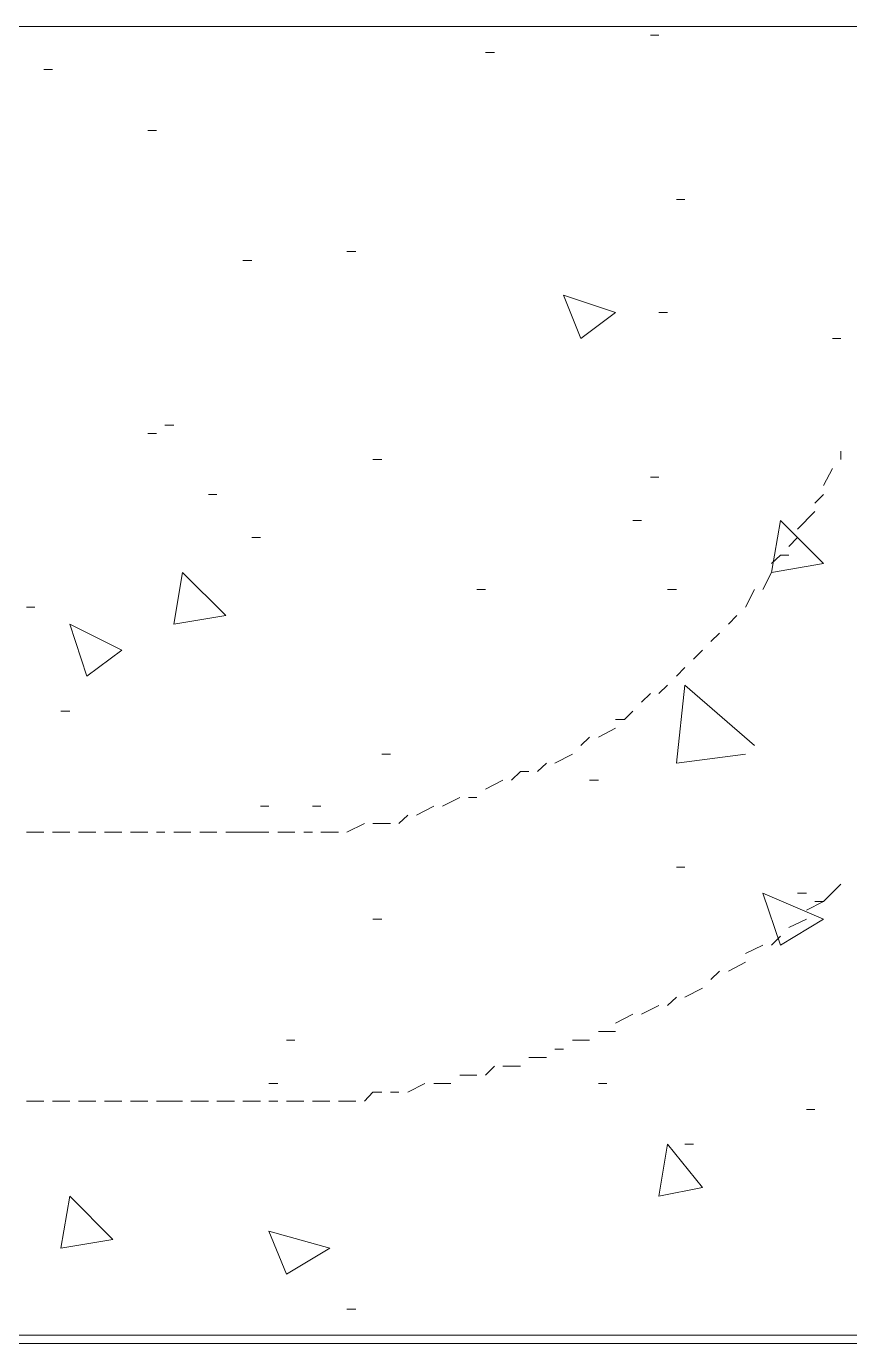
# Model space of a CAD drawing. Header units: inches. Extents: x 0.2 to 10.8, y 0.5 to 8.
# Drawn here: x 8.9167 to 9.075, y 4.4117 to 4.665 of the extents above; entities that cross this region are included whole.
import ezdxf

# ---------------------------------------------------------------- set-up
doc = ezdxf.new("R2010")
doc.units = ezdxf.units.IN
doc.header["$MEASUREMENT"] = 0
doc.layers.add('PDF_Geometry', color=7, linetype='Continuous')

msp = doc.modelspace()

# ---------------------------------------------------------------- linework, layer by layer
at = {"layer": 'PDF_Geometry', "lineweight": 13}
for points in [[(9.515, 4.665), (8.38, 4.665)], [(9.03667, 4.66333), (9.03833, 4.66333)], [(9.005, 4.66), (9.00667, 4.66)], [(8.92, 4.65667), (8.92167, 4.65667)], [(8.94, 4.645), (8.94167, 4.645)], [(9.04167, 4.63167), (9.04333, 4.63167)], [(8.97833, 4.62167), (8.98, 4.62167)], [(8.95833, 4.62), (8.96, 4.62)], [(9.03, 4.61), (9.02, 4.61333)], [(9.02333, 4.605), (9.02, 4.61333)], [(9.03, 4.61), (9.02333, 4.605)], [(9.03833, 4.61), (9.04, 4.61)], [(9.07167, 4.605), (9.07333, 4.605)], [(8.94333, 4.58833), (8.945, 4.58833)], [(8.94, 4.58667), (8.94167, 4.58667)], [(8.98333, 4.58167), (8.985, 4.58167)], [(9.03667, 4.57833), (9.03833, 4.57833)], [(8.95167, 4.575), (8.95333, 4.575)], [(9.03333, 4.57), (9.035, 4.57)], [(9.06, 4.56), (9.06167, 4.57)], [(9.07, 4.56167), (9.06167, 4.57)], [(8.96, 4.56667), (8.96167, 4.56667)], [(8.945, 4.55), (8.94667, 4.56)], [(8.955, 4.55167), (8.94667, 4.56)], [(9.07, 4.56167), (9.06, 4.56)], [(9.00333, 4.55667), (9.005, 4.55667)], [(9.04, 4.55667), (9.04167, 4.55667)], [(8.91667, 4.55333), (8.91833, 4.55333)], [(8.935, 4.545), (8.925, 4.55)], [(8.92833, 4.54), (8.925, 4.55)], [(8.955, 4.55167), (8.945, 4.55)], [(8.935, 4.545), (8.92833, 4.54)], [(9.04167, 4.52333), (9.04333, 4.53833)], [(9.05667, 4.52667), (9.04333, 4.53833)], [(8.92333, 4.53333), (8.925, 4.53333)], [(8.985, 4.525), (8.98667, 4.525)], [(9.055, 4.525), (9.04167, 4.52333)], [(9.025, 4.52), (9.02667, 4.52)], [(8.96167, 4.515), (8.96333, 4.515)], [(8.97167, 4.515), (8.97333, 4.515)], [(9.04167, 4.50333), (9.04333, 4.50333)], [(9.07, 4.49333), (9.05833, 4.49833)], [(9.06167, 4.48833), (9.05833, 4.49833)], [(9.065, 4.49833), (9.06667, 4.49833)], [(9.06833, 4.49667), (9.07, 4.49667)], [(8.98333, 4.49333), (8.985, 4.49333)], [(9.07, 4.49333), (9.06167, 4.48833)], [(8.96667, 4.47), (8.96833, 4.47)], [(8.96333, 4.46167), (8.965, 4.46167)], [(9.02667, 4.46167), (9.02833, 4.46167)], [(9.06667, 4.45667), (9.06833, 4.45667)], [(9.03833, 4.44), (9.04, 4.45)], [(9.04667, 4.44167), (9.04, 4.45)], [(9.04333, 4.45), (9.045, 4.45)], [(9.04667, 4.44167), (9.03833, 4.44)], [(8.92333, 4.43), (8.925, 4.44)], [(8.93333, 4.43167), (8.925, 4.44)], [(8.975, 4.43), (8.96333, 4.43333)], [(8.96667, 4.425), (8.96333, 4.43333)], [(8.93333, 4.43167), (8.92333, 4.43)], [(8.975, 4.43), (8.96667, 4.425)], [(8.97833, 4.41833), (8.98, 4.41833)], [(9.01333, 4.41167), (9.015, 4.41167)]]:
    msp.add_lwpolyline(points, dxfattribs=at)
at = {"layer": 'PDF_Geometry', "lineweight": 9}
for points in [[(9.07333, 4.58167), (9.07333, 4.58333)], [(9.07, 4.57667), (9.07167, 4.58)], [(9.06833, 4.57333), (9.07, 4.575)], [(9.065, 4.56833), (9.06833, 4.57167)], [(9.06333, 4.565), (9.065, 4.56667)], [(9.06, 4.56167), (9.06167, 4.56333), (9.06333, 4.56333)], [(9.05833, 4.55667), (9.06, 4.56)], [(9.055, 4.55333), (9.05667, 4.55667)], [(9.05167, 4.55), (9.05333, 4.55167)], [(9.04833, 4.54667), (9.05, 4.54833)], [(9.045, 4.54333), (9.04667, 4.545)], [(9.04167, 4.54), (9.04333, 4.54167)], [(9.03833, 4.53667), (9.04, 4.53833)], [(9.035, 4.535), (9.03667, 4.53667)], [(9.03, 4.53167), (9.03167, 4.53167), (9.03333, 4.53333)], [(9.02667, 4.52833), (9.03, 4.53)], [(9.02333, 4.52667), (9.025, 4.52833)], [(9.01833, 4.52333), (9.02167, 4.525)], [(9.015, 4.52167), (9.01667, 4.52333)], [(9.005, 4.51833), (9.00833, 4.52)], [(9.01, 4.52), (9.01167, 4.52167), (9.01333, 4.52167)], [(8.99167, 4.51333), (8.995, 4.515)], [(8.99667, 4.515), (9, 4.51667)], [(9.00167, 4.51667), (9.00333, 4.51667)], [(8.98833, 4.51167), (8.99, 4.51333)], [(8.92, 4.51), (8.91667, 4.51)], [(8.925, 4.51), (8.92167, 4.51)], [(8.93, 4.51), (8.92667, 4.51)], [(8.935, 4.51), (8.93167, 4.51)], [(8.94, 4.51), (8.93667, 4.51)], [(8.94333, 4.51), (8.94167, 4.51)], [(8.94833, 4.51), (8.945, 4.51)], [(8.95333, 4.51), (8.95, 4.51)], [(8.95833, 4.51), (8.955, 4.51)], [(8.95833, 4.51), (8.96333, 4.51)], [(8.965, 4.51), (8.96833, 4.51)], [(8.97, 4.51), (8.97167, 4.51)], [(8.97333, 4.51), (8.97667, 4.51)], [(8.97833, 4.51), (8.98167, 4.51167)], [(8.98333, 4.51167), (8.98667, 4.51167)], [(9.07, 4.49667), (9.07333, 4.5)], [(9.06667, 4.495), (9.07, 4.49667)], [(9.06333, 4.49167), (9.06667, 4.49333)], [(9.06, 4.48833), (9.06167, 4.49)], [(9.055, 4.48667), (9.05833, 4.48833)], [(9.05167, 4.48333), (9.055, 4.485)], [(9.04833, 4.48167), (9.05, 4.48333)], [(9.04333, 4.47833), (9.04667, 4.48)], [(9.035, 4.475), (9.03833, 4.47667)], [(9.04, 4.47667), (9.04167, 4.47833)], [(9.03, 4.47333), (9.03333, 4.475)], [(9.02667, 4.47167), (9.03, 4.47167)], [(9.02167, 4.47), (9.02333, 4.47), (9.025, 4.47)], [(9.01333, 4.46667), (9.01667, 4.46667)], [(9.01833, 4.46833), (9.02, 4.46833)], [(9.005, 4.46333), (9.00667, 4.465)], [(9.00833, 4.465), (9.01, 4.465), (9.01167, 4.465)], [(8.99, 4.46), (8.99333, 4.46167)], [(8.995, 4.46167), (8.99667, 4.46167), (8.99833, 4.46167)], [(9, 4.46333), (9.00333, 4.46333)], [(8.98167, 4.45833), (8.98333, 4.46), (8.985, 4.46)], [(8.98667, 4.46), (8.98833, 4.46)], [(8.92, 4.45833), (8.91667, 4.45833)], [(8.925, 4.45833), (8.92167, 4.45833)], [(8.93, 4.45833), (8.92667, 4.45833)], [(8.935, 4.45833), (8.93167, 4.45833)], [(8.94, 4.45833), (8.93667, 4.45833)], [(8.94333, 4.45833), (8.94167, 4.45833)], [(8.94333, 4.45833), (8.94667, 4.45833)], [(8.94833, 4.45833), (8.95167, 4.45833)], [(8.95333, 4.45833), (8.95667, 4.45833)], [(8.95833, 4.45833), (8.96167, 4.45833)], [(8.96333, 4.45833), (8.965, 4.45833)], [(8.96667, 4.45833), (8.97, 4.45833)], [(8.97167, 4.45833), (8.975, 4.45833)], [(8.97667, 4.45833), (8.98, 4.45833)], [(8.915, 4.41333), (8.91667, 4.41333)], [(8.91667, 4.41333), (8.91833, 4.41333)], [(8.91667, 4.41333), (8.91833, 4.41333)], [(8.91833, 4.41333), (8.92, 4.41333)], [(8.91833, 4.41333), (8.92, 4.41333)], [(8.92, 4.41333), (8.92167, 4.41333)], [(8.92, 4.41333), (8.92167, 4.41333)], [(8.92167, 4.41333), (8.92333, 4.41333)], [(8.92167, 4.41333), (8.92333, 4.41333)], [(8.92333, 4.41333), (8.925, 4.41333)], [(8.92333, 4.41333), (8.925, 4.41333)], [(8.925, 4.41333), (8.92667, 4.41333)], [(8.925, 4.41333), (8.92667, 4.41333)], [(8.92667, 4.41333), (8.92833, 4.41333)], [(8.92667, 4.41333), (8.92833, 4.41333)], [(8.92833, 4.41333), (8.93, 4.41333)], [(8.92833, 4.41333), (8.93, 4.41333)], [(8.92833, 4.41333), (8.93, 4.41333)], [(8.93, 4.41333), (8.93167, 4.41333)], [(8.93, 4.41333), (8.93167, 4.41333)], [(8.93, 4.41333), (8.93167, 4.41333)], [(8.93167, 4.41333), (8.93333, 4.41333)], [(8.93167, 4.41333), (8.93333, 4.41333)], [(8.93333, 4.41333), (8.935, 4.41333)], [(8.93333, 4.41333), (8.935, 4.41333)], [(8.935, 4.41333), (8.93667, 4.41333)], [(8.935, 4.41333), (8.93667, 4.41333)], [(8.935, 4.41333), (8.93667, 4.41333)], [(8.93667, 4.41333), (8.93833, 4.41333)], [(8.93667, 4.41333), (8.93833, 4.41333)], [(8.93667, 4.41333), (8.93833, 4.41333)], [(8.93833, 4.41333), (8.94, 4.41333)], [(8.93833, 4.41333), (8.94, 4.41333)], [(8.94, 4.41333), (8.94167, 4.41333)], [(8.94, 4.41333), (8.94167, 4.41333)], [(8.94167, 4.41333), (8.94333, 4.41333)], [(8.94167, 4.41333), (8.94333, 4.41333)], [(8.94167, 4.41333), (8.94333, 4.41333)], [(8.94333, 4.41333), (8.945, 4.41333)], [(8.94333, 4.41333), (8.945, 4.41333)], [(8.94333, 4.41333), (8.945, 4.41333)], [(8.945, 4.41333), (8.94667, 4.41333)], [(8.945, 4.41333), (8.94667, 4.41333)], [(8.94667, 4.41333), (8.94833, 4.41333)], [(8.94667, 4.41333), (8.94833, 4.41333)], [(8.94833, 4.41333), (8.95, 4.41333)], [(8.94833, 4.41333), (8.95, 4.41333)], [(8.94833, 4.41333), (8.95, 4.41333)], [(8.95, 4.41333), (8.95167, 4.41333)], [(8.95, 4.41333), (8.95167, 4.41333)], [(8.95, 4.41333), (8.95167, 4.41333)], [(8.95167, 4.41333), (8.95333, 4.41333)], [(8.95167, 4.41333), (8.95333, 4.41333)], [(8.95333, 4.41333), (8.955, 4.41333)], [(8.95333, 4.41333), (8.955, 4.41333)], [(8.955, 4.41333), (8.95667, 4.41333)], [(8.955, 4.41333), (8.95667, 4.41333)], [(8.95667, 4.41333), (8.95833, 4.41333)], [(8.95667, 4.41333), (8.95833, 4.41333)], [(8.95667, 4.41333), (8.95833, 4.41333)], [(8.95833, 4.41333), (8.96, 4.41333)], [(8.95833, 4.41333), (8.96, 4.41333)], [(8.95833, 4.41333), (8.96, 4.41333)], [(8.96, 4.41333), (8.96167, 4.41333)], [(8.96, 4.41333), (8.96167, 4.41333)], [(8.96167, 4.41333), (8.96333, 4.41333)], [(8.96167, 4.41333), (8.96333, 4.41333)], [(8.96333, 4.41333), (8.965, 4.41333)], [(8.96333, 4.41333), (8.965, 4.41333)], [(8.96333, 4.41333), (8.965, 4.41333)], [(8.965, 4.41333), (8.96667, 4.41333)], [(8.965, 4.41333), (8.96667, 4.41333)], [(8.965, 4.41333), (8.96667, 4.41333)], [(8.96667, 4.41333), (8.96833, 4.41333)], [(8.96667, 4.41333), (8.96833, 4.41333)], [(8.96833, 4.41333), (8.97, 4.41333)], [(8.96833, 4.41333), (8.97, 4.41333)], [(8.97, 4.41333), (8.97167, 4.41333)], [(8.97, 4.41333), (8.97167, 4.41333)], [(8.97, 4.41333), (8.97167, 4.41333)], [(8.97167, 4.41333), (8.97333, 4.41333)], [(8.97167, 4.41333), (8.97333, 4.41333)], [(8.97167, 4.41333), (8.97333, 4.41333)], [(8.97333, 4.41333), (8.975, 4.41333)], [(8.97333, 4.41333), (8.975, 4.41333)], [(8.975, 4.41333), (8.97667, 4.41333)], [(8.975, 4.41333), (8.97667, 4.41333)], [(8.97667, 4.41333), (8.97833, 4.41333)], [(8.97667, 4.41333), (8.97833, 4.41333)], [(8.97667, 4.41333), (8.97833, 4.41333)], [(8.97833, 4.41333), (8.98, 4.41333)], [(8.97833, 4.41333), (8.98, 4.41333)], [(8.97833, 4.41333), (8.98, 4.41333)], [(8.98, 4.41333), (8.98167, 4.41333)], [(8.98, 4.41333), (8.98167, 4.41333)], [(8.98167, 4.41333), (8.98333, 4.41333)], [(8.98167, 4.41333), (8.98333, 4.41333)], [(8.98333, 4.41333), (8.985, 4.41333)], [(8.98333, 4.41333), (8.985, 4.41333)], [(8.985, 4.41333), (8.98667, 4.41333)], [(8.985, 4.41333), (8.98667, 4.41333)], [(8.98667, 4.41333), (8.98833, 4.41333)], [(8.98667, 4.41333), (8.98833, 4.41333)], [(8.98833, 4.41333), (8.99, 4.41333)], [(8.98833, 4.41333), (8.99, 4.41333)], [(8.99, 4.41333), (8.99167, 4.41333)], [(8.99, 4.41333), (8.99167, 4.41333)], [(8.99167, 4.41333), (8.99333, 4.41333)], [(8.99167, 4.41333), (8.99333, 4.41333)], [(8.99333, 4.41333), (8.995, 4.41333)], [(8.99333, 4.41333), (8.995, 4.41333)], [(8.995, 4.41333), (8.99667, 4.41333)], [(8.995, 4.41333), (8.99667, 4.41333)], [(8.99667, 4.41333), (8.99833, 4.41333)], [(8.99667, 4.41333), (8.99833, 4.41333)], [(8.99833, 4.41333), (9, 4.41333)], [(8.99833, 4.41333), (9, 4.41333)], [(9, 4.41333), (9.00167, 4.41333)], [(9, 4.41333), (9.00167, 4.41333)], [(9.00167, 4.41333), (9.00333, 4.41333)], [(9.00167, 4.41333), (9.00333, 4.41333)], [(9.00333, 4.41333), (9.005, 4.41333)], [(9.00333, 4.41333), (9.005, 4.41333)], [(9.005, 4.41333), (9.00667, 4.41333)], [(9.005, 4.41333), (9.00667, 4.41333)], [(9.00667, 4.41333), (9.00833, 4.41333)], [(9.00667, 4.41333), (9.00833, 4.41333)], [(9.00833, 4.41333), (9.01, 4.41333)], [(9.00833, 4.41333), (9.01, 4.41333)], [(9.01, 4.41333), (9.01167, 4.41333)], [(9.01, 4.41333), (9.01167, 4.41333)], [(9.01167, 4.41333), (9.01333, 4.41333)], [(9.01167, 4.41333), (9.01333, 4.41333)], [(9.01333, 4.41333), (9.015, 4.41333)], [(9.01333, 4.41333), (9.015, 4.41333)], [(9.015, 4.41333), (9.01667, 4.41333)], [(9.015, 4.41333), (9.01667, 4.41333)], [(9.01667, 4.41333), (9.01833, 4.41333)], [(9.01667, 4.41333), (9.01833, 4.41333)], [(9.01833, 4.41333), (9.02, 4.41333)], [(9.01833, 4.41333), (9.02, 4.41333)], [(9.02, 4.41333), (9.02167, 4.41333)], [(9.02, 4.41333), (9.02167, 4.41333)], [(9.02167, 4.41333), (9.02333, 4.41333)], [(9.02167, 4.41333), (9.02333, 4.41333)], [(9.02333, 4.41333), (9.025, 4.41333)], [(9.02333, 4.41333), (9.025, 4.41333)], [(9.025, 4.41333), (9.02667, 4.41333)], [(9.025, 4.41333), (9.02667, 4.41333)], [(9.02667, 4.41333), (9.02833, 4.41333)], [(9.02667, 4.41333), (9.02833, 4.41333)], [(9.02833, 4.41333), (9.03, 4.41333)], [(9.02833, 4.41333), (9.03, 4.41333)], [(9.03, 4.41333), (9.03167, 4.41333)], [(9.03, 4.41333), (9.03167, 4.41333)], [(9.03167, 4.41333), (9.03333, 4.41333)], [(9.03167, 4.41333), (9.03333, 4.41333)], [(9.03333, 4.41333), (9.035, 4.41333)], [(9.03333, 4.41333), (9.035, 4.41333)], [(9.035, 4.41333), (9.03667, 4.41333)], [(9.035, 4.41333), (9.03667, 4.41333)], [(9.035, 4.41333), (9.03667, 4.41333)], [(9.03667, 4.41333), (9.03833, 4.41333)], [(9.03667, 4.41333), (9.03833, 4.41333)], [(9.03667, 4.41333), (9.03833, 4.41333)], [(9.03667, 4.41333), (9.03833, 4.41333)], [(9.03833, 4.41333), (9.04, 4.41333)], [(9.03833, 4.41333), (9.04, 4.41333)], [(9.03833, 4.41333), (9.04, 4.41333)], [(9.04, 4.41333), (9.04167, 4.41333)], [(9.04, 4.41333), (9.04167, 4.41333)], [(9.04167, 4.41333), (9.04333, 4.41333)], [(9.04167, 4.41333), (9.04333, 4.41333)], [(9.04333, 4.41333), (9.045, 4.41333)], [(9.04333, 4.41333), (9.045, 4.41333)], [(9.04333, 4.41333), (9.045, 4.41333)], [(9.045, 4.41333), (9.04667, 4.41333)], [(9.045, 4.41333), (9.04667, 4.41333)], [(9.045, 4.41333), (9.04667, 4.41333)], [(9.04667, 4.41333), (9.04833, 4.41333)], [(9.04667, 4.41333), (9.04833, 4.41333)], [(9.04833, 4.41333), (9.05, 4.41333)], [(9.04833, 4.41333), (9.05, 4.41333)], [(9.05, 4.41333), (9.05167, 4.41333)], [(9.05, 4.41333), (9.05167, 4.41333)], [(9.05, 4.41333), (9.05167, 4.41333)], [(9.05167, 4.41333), (9.05333, 4.41333)], [(9.05167, 4.41333), (9.05333, 4.41333)], [(9.05167, 4.41333), (9.05333, 4.41333)], [(9.05333, 4.41333), (9.055, 4.41333)], [(9.05333, 4.41333), (9.055, 4.41333)], [(9.055, 4.41333), (9.05667, 4.41333)], [(9.055, 4.41333), (9.05667, 4.41333)], [(9.05667, 4.41333), (9.05833, 4.41333)], [(9.05667, 4.41333), (9.05833, 4.41333)], [(9.05667, 4.41333), (9.05833, 4.41333)], [(9.05833, 4.41333), (9.06, 4.41333)], [(9.05833, 4.41333), (9.06, 4.41333)], [(9.05833, 4.41333), (9.06, 4.41333)], [(9.06, 4.41333), (9.06167, 4.41333)], [(9.06, 4.41333), (9.06167, 4.41333)], [(9.06167, 4.41333), (9.06333, 4.41333)], [(9.06167, 4.41333), (9.06333, 4.41333)], [(9.06333, 4.41333), (9.065, 4.41333)], [(9.06333, 4.41333), (9.065, 4.41333)], [(9.065, 4.41333), (9.06667, 4.41333)], [(9.065, 4.41333), (9.06667, 4.41333)], [(9.065, 4.41333), (9.06667, 4.41333)], [(9.06667, 4.41333), (9.06833, 4.41333)], [(9.06667, 4.41333), (9.06833, 4.41333)], [(9.06667, 4.41333), (9.06833, 4.41333)], [(9.06833, 4.41333), (9.07, 4.41333)], [(9.06833, 4.41333), (9.07, 4.41333)], [(9.07, 4.41333), (9.07167, 4.41333)], [(9.07, 4.41333), (9.07167, 4.41333)], [(9.07167, 4.41333), (9.07333, 4.41333)], [(9.07167, 4.41333), (9.07333, 4.41333)], [(9.07333, 4.41333), (9.075, 4.41333)], [(9.07333, 4.41333), (9.075, 4.41333)], [(9.075, 4.41333), (9.07667, 4.41333)], [(8.91667, 4.41167), (8.915, 4.41167)], [(8.915, 4.41167), (8.91667, 4.41167)], [(8.91833, 4.41167), (8.91667, 4.41167)], [(8.91667, 4.41167), (8.91833, 4.41167)], [(8.91667, 4.41167), (8.91833, 4.41167)], [(8.91833, 4.41167), (8.92, 4.41167)], [(8.91833, 4.41167), (8.92, 4.41167)], [(8.92167, 4.41167), (8.92, 4.41167)], [(8.92, 4.41167), (8.92167, 4.41167)], [(8.92, 4.41167), (8.92167, 4.41167)], [(8.92333, 4.41167), (8.92167, 4.41167)], [(8.92167, 4.41167), (8.92333, 4.41167)], [(8.92167, 4.41167), (8.92333, 4.41167)], [(8.925, 4.41167), (8.92333, 4.41167)], [(8.92333, 4.41167), (8.925, 4.41167)], [(8.92333, 4.41167), (8.925, 4.41167)], [(8.92667, 4.41167), (8.925, 4.41167)], [(8.925, 4.41167), (8.92667, 4.41167)], [(8.925, 4.41167), (8.92667, 4.41167)], [(8.92667, 4.41167), (8.92833, 4.41167)], [(8.92667, 4.41167), (8.92833, 4.41167)], [(8.92833, 4.41167), (8.93, 4.41167)], [(8.92833, 4.41167), (8.93, 4.41167)], [(8.92833, 4.41167), (8.93, 4.41167)], [(8.93167, 4.41167), (8.93, 4.41167)], [(8.93, 4.41167), (8.93167, 4.41167)], [(8.93, 4.41167), (8.93167, 4.41167)], [(8.93, 4.41167), (8.93167, 4.41167)], [(8.93333, 4.41167), (8.93167, 4.41167)], [(8.93167, 4.41167), (8.93333, 4.41167)], [(8.93167, 4.41167), (8.93333, 4.41167)], [(8.93333, 4.41167), (8.935, 4.41167)], [(8.93333, 4.41167), (8.935, 4.41167)], [(8.935, 4.41167), (8.93667, 4.41167)], [(8.935, 4.41167), (8.93667, 4.41167)], [(8.935, 4.41167), (8.93667, 4.41167)], [(8.93833, 4.41167), (8.93667, 4.41167)], [(8.93667, 4.41167), (8.93833, 4.41167)], [(8.93667, 4.41167), (8.93833, 4.41167)], [(8.93667, 4.41167), (8.93833, 4.41167)], [(8.94, 4.41167), (8.93833, 4.41167)], [(8.93833, 4.41167), (8.94, 4.41167)], [(8.93833, 4.41167), (8.94, 4.41167)], [(8.94, 4.41167), (8.94167, 4.41167)], [(8.94, 4.41167), (8.94167, 4.41167)], [(8.94167, 4.41167), (8.94333, 4.41167)], [(8.94167, 4.41167), (8.94333, 4.41167)], [(8.94167, 4.41167), (8.94333, 4.41167)], [(8.945, 4.41167), (8.94333, 4.41167)], [(8.94333, 4.41167), (8.945, 4.41167)], [(8.94333, 4.41167), (8.945, 4.41167)], [(8.94333, 4.41167), (8.945, 4.41167)], [(8.94667, 4.41167), (8.945, 4.41167)], [(8.945, 4.41167), (8.94667, 4.41167)], [(8.945, 4.41167), (8.94667, 4.41167)], [(8.94667, 4.41167), (8.94833, 4.41167)], [(8.94667, 4.41167), (8.94833, 4.41167)], [(8.94833, 4.41167), (8.95, 4.41167)], [(8.94833, 4.41167), (8.95, 4.41167)], [(8.94833, 4.41167), (8.95, 4.41167)], [(8.95167, 4.41167), (8.95, 4.41167)], [(8.95, 4.41167), (8.95167, 4.41167)], [(8.95, 4.41167), (8.95167, 4.41167)], [(8.95, 4.41167), (8.95167, 4.41167)], [(8.95333, 4.41167), (8.95167, 4.41167)], [(8.95167, 4.41167), (8.95333, 4.41167)], [(8.95167, 4.41167), (8.95333, 4.41167)], [(8.955, 4.41167), (8.95333, 4.41167)], [(8.95333, 4.41167), (8.955, 4.41167)], [(8.95333, 4.41167), (8.955, 4.41167)], [(8.955, 4.41167), (8.95667, 4.41167)], [(8.955, 4.41167), (8.95667, 4.41167)], [(8.95667, 4.41167), (8.95833, 4.41167)], [(8.95667, 4.41167), (8.95833, 4.41167)], [(8.95667, 4.41167), (8.95833, 4.41167)], [(8.96, 4.41167), (8.95833, 4.41167)], [(8.95833, 4.41167), (8.96, 4.41167)], [(8.95833, 4.41167), (8.96, 4.41167)], [(8.95833, 4.41167), (8.96, 4.41167)], [(8.96167, 4.41167), (8.96, 4.41167)], [(8.96, 4.41167), (8.96167, 4.41167)], [(8.96, 4.41167), (8.96167, 4.41167)], [(8.96167, 4.41167), (8.96333, 4.41167)], [(8.96167, 4.41167), (8.96333, 4.41167)], [(8.96333, 4.41167), (8.965, 4.41167)], [(8.96333, 4.41167), (8.965, 4.41167)], [(8.96333, 4.41167), (8.965, 4.41167)], [(8.96667, 4.41167), (8.965, 4.41167)], [(8.965, 4.41167), (8.96667, 4.41167)], [(8.965, 4.41167), (8.96667, 4.41167)], [(8.965, 4.41167), (8.96667, 4.41167)], [(8.96833, 4.41167), (8.96667, 4.41167)], [(8.96667, 4.41167), (8.96833, 4.41167)], [(8.96667, 4.41167), (8.96833, 4.41167)], [(8.96833, 4.41167), (8.97, 4.41167)], [(8.96833, 4.41167), (8.97, 4.41167)], [(8.97, 4.41167), (8.97167, 4.41167)], [(8.97, 4.41167), (8.97167, 4.41167)], [(8.97, 4.41167), (8.97167, 4.41167)], [(8.97333, 4.41167), (8.97167, 4.41167)], [(8.97167, 4.41167), (8.97333, 4.41167)], [(8.97167, 4.41167), (8.97333, 4.41167)], [(8.97167, 4.41167), (8.97333, 4.41167)], [(8.975, 4.41167), (8.97333, 4.41167)], [(8.97333, 4.41167), (8.975, 4.41167)], [(8.97333, 4.41167), (8.975, 4.41167)], [(8.975, 4.41167), (8.97667, 4.41167)], [(8.975, 4.41167), (8.97667, 4.41167)], [(8.97667, 4.41167), (8.97833, 4.41167)], [(8.97667, 4.41167), (8.97833, 4.41167)], [(8.97667, 4.41167), (8.97833, 4.41167)], [(8.98, 4.41167), (8.97833, 4.41167)], [(8.97833, 4.41167), (8.98, 4.41167)], [(8.97833, 4.41167), (8.98, 4.41167)], [(8.97833, 4.41167), (8.98, 4.41167)], [(8.98167, 4.41167), (8.98, 4.41167)], [(8.98, 4.41167), (8.98167, 4.41167)], [(8.98, 4.41167), (8.98167, 4.41167)], [(8.98333, 4.41167), (8.98167, 4.41167)], [(8.98167, 4.41167), (8.98333, 4.41167)], [(8.98167, 4.41167), (8.98333, 4.41167)], [(8.985, 4.41167), (8.98333, 4.41167)], [(8.98333, 4.41167), (8.985, 4.41167)], [(8.98333, 4.41167), (8.985, 4.41167)], [(8.985, 4.41167), (8.98667, 4.41167)], [(8.985, 4.41167), (8.98667, 4.41167)], [(8.98833, 4.41167), (8.98667, 4.41167)], [(8.98667, 4.41167), (8.98833, 4.41167)], [(8.98667, 4.41167), (8.98833, 4.41167)], [(8.99, 4.41167), (8.98833, 4.41167)], [(8.98833, 4.41167), (8.99, 4.41167)], [(8.98833, 4.41167), (8.99, 4.41167)], [(8.99167, 4.41167), (8.99, 4.41167)], [(8.99, 4.41167), (8.99167, 4.41167)], [(8.99, 4.41167), (8.99167, 4.41167)], [(8.99167, 4.41167), (8.99333, 4.41167)], [(8.99167, 4.41167), (8.99333, 4.41167)], [(8.995, 4.41167), (8.99333, 4.41167)], [(8.99333, 4.41167), (8.995, 4.41167)], [(8.99333, 4.41167), (8.995, 4.41167)], [(8.99667, 4.41167), (8.995, 4.41167)], [(8.995, 4.41167), (8.99667, 4.41167)], [(8.995, 4.41167), (8.99667, 4.41167)], [(8.99833, 4.41167), (8.99667, 4.41167)], [(8.99667, 4.41167), (8.99833, 4.41167)], [(8.99667, 4.41167), (8.99833, 4.41167)], [(8.99833, 4.41167), (9, 4.41167)], [(8.99833, 4.41167), (9, 4.41167)], [(9.00167, 4.41167), (9, 4.41167)], [(9, 4.41167), (9.00167, 4.41167)], [(9, 4.41167), (9.00167, 4.41167)], [(9.00333, 4.41167), (9.00167, 4.41167)], [(9.00167, 4.41167), (9.00333, 4.41167)], [(9.00167, 4.41167), (9.00333, 4.41167)], [(9.005, 4.41167), (9.00333, 4.41167)], [(9.00333, 4.41167), (9.005, 4.41167)], [(9.00333, 4.41167), (9.005, 4.41167)], [(9.005, 4.41167), (9.00667, 4.41167)], [(9.005, 4.41167), (9.00667, 4.41167)], [(9.00833, 4.41167), (9.00667, 4.41167)], [(9.00667, 4.41167), (9.00833, 4.41167)], [(9.00667, 4.41167), (9.00833, 4.41167)], [(9.01, 4.41167), (9.00833, 4.41167)], [(9.00833, 4.41167), (9.01, 4.41167)], [(9.00833, 4.41167), (9.01, 4.41167)], [(9.01167, 4.41167), (9.01, 4.41167)], [(9.01, 4.41167), (9.01167, 4.41167)], [(9.01, 4.41167), (9.01167, 4.41167)], [(9.01333, 4.41167), (9.01167, 4.41167)], [(9.01167, 4.41167), (9.01333, 4.41167)], [(9.01167, 4.41167), (9.01333, 4.41167)], [(9.01333, 4.41167), (9.015, 4.41167)], [(9.01333, 4.41167), (9.015, 4.41167)], [(9.01667, 4.41167), (9.015, 4.41167)], [(9.015, 4.41167), (9.01667, 4.41167)], [(9.015, 4.41167), (9.01667, 4.41167)], [(9.01833, 4.41167), (9.01667, 4.41167)], [(9.01667, 4.41167), (9.01833, 4.41167)], [(9.01667, 4.41167), (9.01833, 4.41167)], [(9.02, 4.41167), (9.01833, 4.41167)], [(9.01833, 4.41167), (9.02, 4.41167)], [(9.01833, 4.41167), (9.02, 4.41167)], [(9.02, 4.41167), (9.02167, 4.41167)], [(9.02, 4.41167), (9.02167, 4.41167)], [(9.02333, 4.41167), (9.02167, 4.41167)], [(9.02167, 4.41167), (9.02333, 4.41167)], [(9.02167, 4.41167), (9.02333, 4.41167)], [(9.025, 4.41167), (9.02333, 4.41167)], [(9.02333, 4.41167), (9.025, 4.41167)], [(9.02333, 4.41167), (9.025, 4.41167)], [(9.02667, 4.41167), (9.025, 4.41167)], [(9.025, 4.41167), (9.02667, 4.41167)], [(9.025, 4.41167), (9.02667, 4.41167)], [(9.02667, 4.41167), (9.02833, 4.41167)], [(9.02667, 4.41167), (9.02833, 4.41167)], [(9.03, 4.41167), (9.02833, 4.41167)], [(9.02833, 4.41167), (9.03, 4.41167)], [(9.02833, 4.41167), (9.03, 4.41167)], [(9.03167, 4.41167), (9.03, 4.41167)], [(9.03, 4.41167), (9.03167, 4.41167)], [(9.03, 4.41167), (9.03167, 4.41167)], [(9.03333, 4.41167), (9.03167, 4.41167)], [(9.03167, 4.41167), (9.03333, 4.41167)], [(9.03167, 4.41167), (9.03333, 4.41167)], [(9.03333, 4.41167), (9.035, 4.41167)], [(9.03333, 4.41167), (9.035, 4.41167)], [(9.035, 4.41167), (9.03667, 4.41167)], [(9.035, 4.41167), (9.03667, 4.41167)], [(9.035, 4.41167), (9.03667, 4.41167)], [(9.03667, 4.41167), (9.03833, 4.41167)], [(9.03667, 4.41167), (9.03833, 4.41167)], [(9.03667, 4.41167), (9.03833, 4.41167)], [(9.03667, 4.41167), (9.03833, 4.41167)], [(9.04, 4.41167), (9.03833, 4.41167)], [(9.03833, 4.41167), (9.04, 4.41167)], [(9.03833, 4.41167), (9.04, 4.41167)], [(9.03833, 4.41167), (9.04, 4.41167)], [(9.04167, 4.41167), (9.04, 4.41167)], [(9.04, 4.41167), (9.04167, 4.41167)], [(9.04, 4.41167), (9.04167, 4.41167)], [(9.04167, 4.41167), (9.04333, 4.41167)], [(9.04167, 4.41167), (9.04333, 4.41167)], [(9.04333, 4.41167), (9.045, 4.41167)], [(9.04333, 4.41167), (9.045, 4.41167)], [(9.04333, 4.41167), (9.045, 4.41167)], [(9.04667, 4.41167), (9.045, 4.41167)], [(9.045, 4.41167), (9.04667, 4.41167)], [(9.045, 4.41167), (9.04667, 4.41167)], [(9.045, 4.41167), (9.04667, 4.41167)], [(9.04833, 4.41167), (9.04667, 4.41167)], [(9.04667, 4.41167), (9.04833, 4.41167)], [(9.04667, 4.41167), (9.04833, 4.41167)], [(9.04833, 4.41167), (9.05, 4.41167)], [(9.04833, 4.41167), (9.05, 4.41167)], [(9.05, 4.41167), (9.05167, 4.41167)], [(9.05, 4.41167), (9.05167, 4.41167)], [(9.05, 4.41167), (9.05167, 4.41167)], [(9.05333, 4.41167), (9.05167, 4.41167)], [(9.05167, 4.41167), (9.05333, 4.41167)], [(9.05167, 4.41167), (9.05333, 4.41167)], [(9.05167, 4.41167), (9.05333, 4.41167)], [(9.055, 4.41167), (9.05333, 4.41167)], [(9.05333, 4.41167), (9.055, 4.41167)], [(9.05333, 4.41167), (9.055, 4.41167)], [(9.055, 4.41167), (9.05667, 4.41167)], [(9.055, 4.41167), (9.05667, 4.41167)], [(9.05667, 4.41167), (9.05833, 4.41167)], [(9.05667, 4.41167), (9.05833, 4.41167)], [(9.05667, 4.41167), (9.05833, 4.41167)], [(9.06, 4.41167), (9.05833, 4.41167)], [(9.05833, 4.41167), (9.06, 4.41167)], [(9.05833, 4.41167), (9.06, 4.41167)], [(9.05833, 4.41167), (9.06, 4.41167)], [(9.06167, 4.41167), (9.06, 4.41167)], [(9.06, 4.41167), (9.06167, 4.41167)], [(9.06, 4.41167), (9.06167, 4.41167)], [(9.06333, 4.41167), (9.06167, 4.41167)], [(9.06167, 4.41167), (9.06333, 4.41167)], [(9.06167, 4.41167), (9.06333, 4.41167)], [(9.06333, 4.41167), (9.065, 4.41167)], [(9.06333, 4.41167), (9.065, 4.41167)], [(9.065, 4.41167), (9.06667, 4.41167)], [(9.065, 4.41167), (9.06667, 4.41167)], [(9.065, 4.41167), (9.06667, 4.41167)], [(9.06833, 4.41167), (9.06667, 4.41167)], [(9.06667, 4.41167), (9.06833, 4.41167)], [(9.06667, 4.41167), (9.06833, 4.41167)], [(9.06667, 4.41167), (9.06833, 4.41167)], [(9.07, 4.41167), (9.06833, 4.41167)], [(9.06833, 4.41167), (9.07, 4.41167)], [(9.06833, 4.41167), (9.07, 4.41167)], [(9.07167, 4.41167), (9.07, 4.41167)], [(9.07, 4.41167), (9.07167, 4.41167)], [(9.07, 4.41167), (9.07167, 4.41167)], [(9.07167, 4.41167), (9.07333, 4.41167)], [(9.07167, 4.41167), (9.07333, 4.41167)], [(9.075, 4.41167), (9.07333, 4.41167)], [(9.07333, 4.41167), (9.075, 4.41167)], [(9.07333, 4.41167), (9.075, 4.41167)], [(9.075, 4.41167), (9.07667, 4.41167)]]:
    msp.add_lwpolyline(points, dxfattribs=at)

doc.saveas('drawing.dxf')
